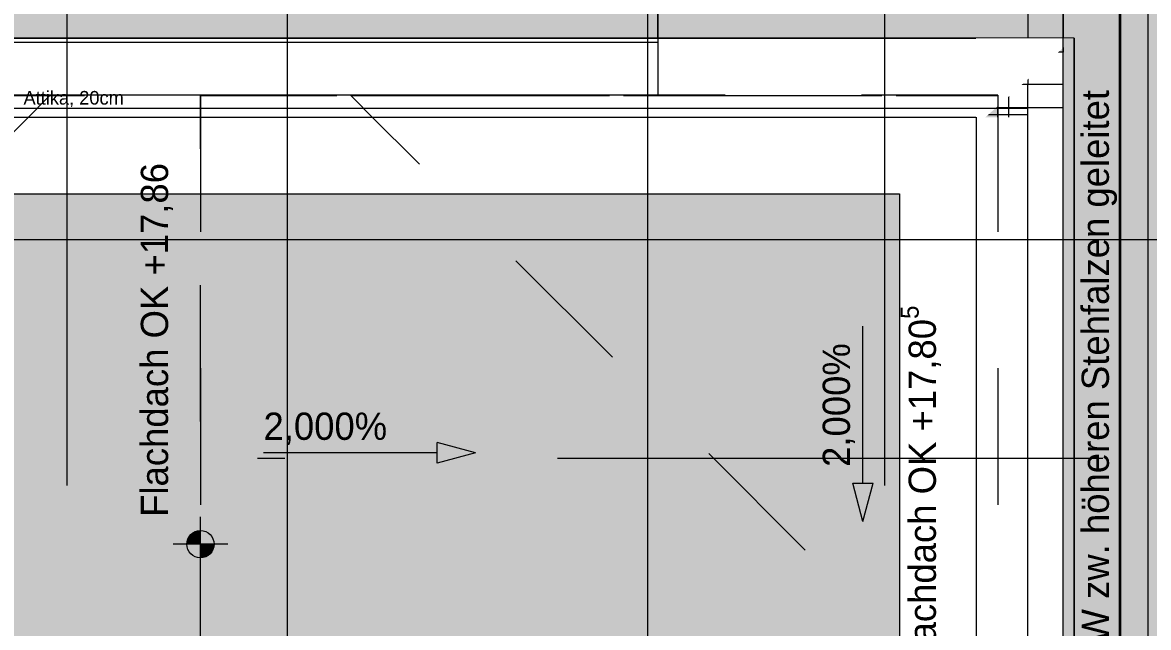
# Model space of a CAD drawing. Header units: metres. Extents: x -3 to 171, y -23 to 41.
# Drawn here: x 8.838 to 12.968, y -3.62 to -1.402 of the extents above; entities that cross this region are included whole.
import ezdxf

# ---------------------------------------------------------------- set-up
doc = ezdxf.new("R2010")
doc.units = ezdxf.units.M
doc.header["$MEASUREMENT"] = 0
doc.set_wipeout_variables(frame=1)
for name, pattern in [('Achse', [0.004, 0.002, -0.001, 0, -0.001]), ('Punkt 1_1', [0.075, 0.025, -0.05]), ('Schnittlinie', [0.006, 0.003, -0.0015, 0, -0.0015]), ('Untersicht', [0.001, 0.0005, -0.0005]), ('Wipeout_Contour', [1, 0, -1])]:
    doc.linetypes.add(name, pattern=pattern)
for name, color, linetype in [('6._Dach PP STG1_1_000 Achsraster', 7, 'Continuous'), ('6._Dach PP STG1_1_110 Wand Aussen', 7, 'Continuous'), ('6._Dach PP STG1_1_140 Brüstung', 7, 'Continuous'), ('6._Dach PP STG1_1_210 Decke', 7, 'Continuous'), ('6._Dach PP STG1_1_220 Bodenaufbau - Außen_ Gefälle', 7, 'Continuous'), ('6._Dach PP STG1_1_221 Bodenaufbau - Abdichtung', 7, 'Continuous'), ('6._Dach PP STG1_1_310 Dachkonstruktion massiv', 7, 'Continuous'), ('6._Dach PP STG1_1_320 Dachstuhl', 7, 'Continuous'), ('6._Dach PP STG1_1_325 Dachfenster', 7, 'Continuous'), ('6._Dach PP STG1_1_330 Dachaufbau', 7, 'Continuous'), ('6._Dach PP STG1_1_611 Entwässerung', 7, 'Continuous'), ('6._Dach PP STG1_1_851 Marker Schnitt', 7, 'Continuous'), ('6._Dach PP STG1_1_945 Einreichplan Beschriftung', 7, 'Continuous'), ('6._Dach PP STG1_1_950 Polierplan Bemaßung', 7, 'Continuous'), ('6._Dach PP STG1_1_955 Polierplan Beschriftung', 7, 'Continuous')]:
    doc.layers.add(name, color=color, linetype=linetype)
doc.styles.add('ERSTELLTER_STIL_2', font='')
doc.styles.get('ERSTELLTER_STIL_2').set_extended_font_data('Eurostile')

msp = doc.modelspace()

# ---------------------------------------------------------------- hatches: boundary and pattern name
at = {"layer": '6._Dach PP STG1_1_220 Bodenaufbau - Außen_ Gefälle', "linetype": 'Continuous', "lineweight": 0, "true_color": 0x323232}
h = msp.add_hatch(color=250, dxfattribs=at)
h.paths.add_polyline_path([(6.565, -4.5433), (0.1867, -4.5433), (0.2083, -10.4546), (6.43, -10.4546), (6.43, -14.87), (12.38, -14.87), (12.38, -10.4546), (18.8202, -10.4546), (18.8399, -4.5433), (12.4199, -4.5433), (12.415, -1.67), (6.565, -1.67)])
h.paths.add_polyline_path([(6.495, -7.395), (8.015, -7.395), (8.015, -7.605), (8.745, -7.605), (8.745, -6.215), (7.975, -6.215), (7.975, -5.885), (8.745, -5.885), (8.745, -3.865), (11.105, -3.865), (11.105, -6.245), (11.105, -7.605), (11.5565, -7.605), (11.5565, -8.955), (6.495, -8.955)], flags=0)
at = {"layer": '6._Dach PP STG1_1_950 Polierplan Bemaßung', "linetype": 'Continuous', "lineweight": 13, "true_color": 0x6c6cff}
for points in [[(10.4988, -2.9799), (10.3588, -2.9424), (10.3588, -3.0174)], [(11.9204, -3.2315), (11.9579, -3.0916), (11.8829, -3.0916)]]:
    msp.add_hatch(color=171, dxfattribs=at).paths.add_polyline_path(points)
at = {"layer": '6._Dach PP STG1_1_950 Polierplan Bemaßung', "linetype": 'Continuous', "lineweight": 0, "true_color": 0x000000}
for points in [[(9.4902, -3.3146), (9.4902, -3.2646), (9.4711, -3.2684), (9.4549, -3.2793), (9.444, -3.2955), (9.4402, -3.3146)], [(9.4902, -3.3146), (9.4902, -3.3646), (9.5094, -3.3608), (9.5256, -3.35), (9.5364, -3.3338), (9.5402, -3.3146)]]:
    msp.add_hatch(color=18, dxfattribs=at).paths.add_polyline_path(points)

# ---------------------------------------------------------------- linework, layer by layer
at = {"layer": '6._Dach PP STG1_1_110 Wand Aussen', "color": 8, "linetype": 'Untersicht', "lineweight": 13, "ltscale": 1000, "flags": 128}
for points in [[(12.525, -1.7149), (12.345, -1.7149)], [(12.345, -1.7149), (12.345, -4.5)], [(12.53, -1.7149), (12.525, -1.7149)], [(12.65, -1.7149), (12.53, -1.7149)], [(12.655, -1.7149), (12.65, -1.7149)], [(12.655, -4.5), (12.655, -1.7149)]]:
    msp.add_lwpolyline(points, dxfattribs=at)
at = {"layer": '6._Dach PP STG1_1_220 Bodenaufbau - Außen_ Gefälle', "color": 7, "linetype": 'Continuous', "lineweight": 13, "ltscale": 1000, "flags": 128}
msp.add_lwpolyline([(6.565, -4.5433), (0.1867, -4.5433), (0.2083, -10.4546), (6.43, -10.4546), (6.43, -14.87), (12.38, -14.87), (12.38, -10.4546), (18.8202, -10.4546), (18.8399, -4.5433), (12.4199, -4.5433), (12.415, -1.67), (6.565, -1.67)], close=True, dxfattribs=at)
at = {"layer": '6._Dach PP STG1_1_310 Dachkonstruktion massiv', "color": 7, "linetype": 'Continuous', "lineweight": 18, "ltscale": 1000, "flags": 128}
for points in [[(12.525, -0.5036), (12.525, -1.5482)], [(11.1683, -1.4755), (11.1683, -0.8351)], [(7.8083, -1.4755), (11.1683, -1.4755)], [(12.525, -1.5482), (6.635, -1.5482)], [(12.525, -1.7398), (12.525, -1.5482)], [(6.635, -1.7398), (12.525, -1.7398)]]:
    msp.add_lwpolyline(points, dxfattribs=at)
at = {"layer": '6._Dach PP STG1_1_611 Entwässerung', "color": 171, "linetype": 'Continuous', "lineweight": 13, "ltscale": 1000, "true_color": 0x6c6cff, "flags": 128}
for points in [[(12.8603, -0.6984), (12.8603, -4.1721)], [(12.8653, -0.6984), (12.8653, -4.1721)], [(12.9653, -0.6984), (12.9653, -4.1721)]]:
    msp.add_lwpolyline(points, dxfattribs=at)
at = {"layer": '6._Dach PP STG1_1_950 Polierplan Bemaßung', "color": 171, "linetype": 'Continuous', "lineweight": 13, "ltscale": 1000, "true_color": 0x6c6cff}
for p, q in [((11.9204, -3.0315), (11.9204, -2.5153)), ((10.3588, -3.0174), (10.3588, -2.9424)), ((10.4988, -2.9799), (10.3588, -2.9424)), ((10.2379, -2.9799), (9.7216, -2.9799)), ((10.3588, -2.9799), (10.2379, -2.9799)), ((10.4988, -2.9799), (10.3588, -3.0174)), ((11.9204, -3.0916), (11.9204, -3.0315)), ((11.8829, -3.0916), (11.9579, -3.0916)), ((11.9204, -3.2315), (11.8829, -3.0916)), ((11.9204, -3.2315), (11.9579, -3.0916))]:
    msp.add_line(p, q, dxfattribs=at)
at = {"layer": '6._Dach PP STG1_1_950 Polierplan Bemaßung', "color": 7, "linetype": 'Continuous', "lineweight": 13, "ltscale": 1000}
for p, q in [((9.4902, -3.4146), (9.4902, -3.2146)), ((9.5902, -3.3146), (9.3902, -3.3146))]:
    msp.add_line(p, q, dxfattribs=at)
msp.add_circle((9.4902, -3.3146), 0.05, dxfattribs=at)

# ---------------------------------------------------------------- texts
at = {"layer": '6._Dach PP STG1_1_950 Polierplan Bemaßung', "color": 171, "linetype": 'Continuous', "lineweight": 13, "true_color": 0x6c6cff, "insert": (11.8914, -3.0315), "char_height": 0.1, "attachment_point": 7, "rotation": 90, "style": 'ERSTELLTER_STIL_2'}
msp.add_mtext('\\A1;{\\pql;\\fEurostile|b0|i0|c0|p0;\\W1.000000;2,000\\fEurostile|b0|i0|c0|p0;\\W1.000000;%}', dxfattribs=at)
at = {"layer": '6._Dach PP STG1_1_950 Polierplan Bemaßung', "color": 171, "linetype": 'Continuous', "lineweight": 13, "true_color": 0x6c6cff, "insert": (9.7216, -2.9509), "char_height": 0.1, "attachment_point": 7, "style": 'ERSTELLTER_STIL_2'}
msp.add_mtext('\\A1;{\\pql;\\fEurostile|b0|i0|c0|p0;\\W1.000000;2,000\\fEurostile|b0|i0|c0|p0;\\W1.000000;%}', dxfattribs=at)
at = {"layer": '6._Dach PP STG1_1_955 Polierplan Beschriftung', "color": 7, "linetype": 'Continuous', "lineweight": 13, "insert": (12.8528, -3.7754), "char_height": 0.1, "attachment_point": 7, "rotation": 90, "style": 'ERSTELLTER_STIL_2'}
msp.add_mtext('\\A1;{\\pql;\\fEurostile|b0|i0|c0|p0;\\W1.000000;RW zw. höheren Stehfalzen geleitet}', dxfattribs=at)

# ---------------------------------------------------------------- next in the draw order: wipeouts: each hides what was drawn before it
at = {"color": 254, "linetype": 'Wipeout_Contour', "lineweight": 0, "ltscale": 38.68401}
msp.add_wipeout([(12.655, -1.5115), (6.325, -1.5115), (6.325, -1.5487), (12.655, -1.5487)], dxfattribs=at).dxf.layer = '6._Dach PP STG1_1_330 Dachaufbau'
at = {"color": 254, "linetype": 'Wipeout_Contour', "lineweight": 0, "ltscale": 38.75141}
msp.add_wipeout([(6.325, -1.6019), (6.325, -1.6285), (12.655, -1.6285), (12.655, -1.6019)], dxfattribs=at).dxf.layer = '6._Dach PP STG1_1_330 Dachaufbau'

# ---------------------------------------------------------------- next in the draw order: hatches: boundary and pattern name
at = {"layer": '6._Dach PP STG1_1_330 Dachaufbau', "linetype": 'Continuous', "lineweight": 0, "true_color": 0x000000}
h = msp.add_hatch(color=18, dxfattribs=at)
h.paths.add_polyline_path([(6.325, -0.3985), (6.325, -1.5115), (12.655, -1.5115), (12.655, -0.3985)])
h.paths.add_polyline_path([(7.8083, -1.2417), (7.8083, -0.7322), (11.1683, -0.7322), (11.1683, -1.2417)], flags=0)

# ---------------------------------------------------------------- next in the draw order: linework, layer by layer
at = {"layer": '6._Dach PP STG1_1_210 Decke', "color": 7, "linetype": 'Continuous', "lineweight": 13, "ltscale": 1000, "true_color": 0xf4f4f4, "flags": 128}
msp.add_lwpolyline([(6.525, -4.5), (0.1465, -4.5), (0.1685, -10.5128), (6.39, -10.5128), (6.39, -14.87), (12.42, -14.87), (12.42, -10.4946), (18.82, -10.4946), (18.84, -4.5), (12.455, -4.5), (12.455, -1.6283), (6.525, -1.6283)], close=True, dxfattribs=at)
at = {"layer": '6._Dach PP STG1_1_320 Dachstuhl', "color": 7, "linetype": 'Continuous', "lineweight": 18, "ltscale": 1000, "flags": 128}
msp.add_lwpolyline([(12.525, -1.63), (6.455, -1.63)], dxfattribs=at)
at = {"layer": '6._Dach PP STG1_1_330 Dachaufbau', "color": 7, "linetype": 'Continuous', "lineweight": 18, "ltscale": 1000, "flags": 128}
for points in [[(12.655, -0.3985), (12.655, -1.5115)], [(12.655, -1.5115), (6.325, -1.5115)], [(6.325, -1.6285), (12.655, -1.6285)]]:
    msp.add_lwpolyline(points, dxfattribs=at)

# ---------------------------------------------------------------- next in the draw order: wipeouts: each hides what was drawn before it
at = {"color": 254, "linetype": 'Wipeout_Contour', "lineweight": 0, "ltscale": 38.720084}
msp.add_wipeout([(6.325, -1.6019), (12.655, -1.6019), (12.655, -1.5487), (6.325, -1.5487)], dxfattribs=at).dxf.layer = '6._Dach PP STG1_1_330 Dachaufbau'

# ---------------------------------------------------------------- next in the draw order: linework, layer by layer
at = {"layer": '6._Dach PP STG1_1_320 Dachstuhl', "color": 7, "linetype": 'Continuous', "lineweight": 18, "ltscale": 1000, "flags": 128}
msp.add_lwpolyline([(12.525, -0.4827), (12.525, -1.63)], dxfattribs=at)
at = {"layer": '6._Dach PP STG1_1_330 Dachaufbau', "color": 7, "linetype": 'Continuous', "lineweight": 18, "ltscale": 1000, "flags": 128}
msp.add_lwpolyline([(12.655, -1.6285), (12.655, -1.6019), (12.655, -1.5487), (12.655, -1.5115)], dxfattribs=at)

# ---------------------------------------------------------------- next in the draw order: wipeouts: each hides what was drawn before it
at = {"color": 254, "linetype": 'Wipeout_Contour', "lineweight": 0, "ltscale": 36.798659}
msp.add_wipeout([(12.3352, -1.7802), (12.055, -2.03), (12.3352, -2.03)], dxfattribs=at).dxf.layer = '6._Dach PP STG1_1_140 Brüstung'

# ---------------------------------------------------------------- next in the draw order: wipeouts: each hides what was drawn before it
at = {"color": 254, "linetype": 'Wipeout_Contour', "lineweight": 0, "ltscale": 49.225816}
msp.add_wipeout([(12.055, -2.03), (12.3352, -1.7802), (12.3352, -1.7498), (12.055, -1.7498)], dxfattribs=at).dxf.layer = '6._Dach PP STG1_1_140 Brüstung'

# ---------------------------------------------------------------- next in the draw order: wipeouts: each hides what was drawn before it
at = {"color": 254, "linetype": 'Wipeout_Contour', "lineweight": 0, "ltscale": 38.93644}
msp.add_wipeout([(6.925, -2.03), (12.055, -2.03), (12.055, -1.7498), (6.925, -1.7498)], dxfattribs=at).dxf.layer = '6._Dach PP STG1_1_140 Brüstung'

# ---------------------------------------------------------------- next in the draw order: linework, layer by layer
at = {"layer": '6._Dach PP STG1_1_140 Brüstung', "color": 7, "linetype": 'Continuous', "lineweight": 18, "ltscale": 1000, "flags": 128}
msp.add_lwpolyline([(6.925, -2.03), (12.055, -2.03)], dxfattribs=at)

# ---------------------------------------------------------------- next in the draw order: texts
at = {"layer": '6._Dach PP STG1_1_950 Polierplan Bemaßung', "color": 7, "linetype": 'Continuous', "lineweight": 13, "insert": (9.3902, -3.2146), "char_height": 0.1, "width": 1.38245, "attachment_point": 7, "rotation": 90, "style": 'ERSTELLTER_STIL_2'}
msp.add_mtext('\\A1;{\\pql;\\fEurostile|b0|i0|c0|p0;\\W1.000000;Flachdach OK +17,86}', dxfattribs=at)

# ---------------------------------------------------------------- next in the draw order: wipeouts: each hides what was drawn before it
at = {"color": 254, "linetype": 'Wipeout_Contour', "lineweight": 0, "ltscale": 38.724462}
msp.add_wipeout([(6.6448, -1.7498), (12.3352, -1.7498), (12.3352, -1.4598), (6.6448, -1.4598)], dxfattribs=at).dxf.layer = '6._Dach PP STG1_1_140 Brüstung'

# ---------------------------------------------------------------- next in the draw order: linework, layer by layer
at = {"layer": '6._Dach PP STG1_1_140 Brüstung', "color": 7, "linetype": 'Continuous', "lineweight": 18, "ltscale": 1000}
for p, q in [((6.6448, -1.7498), (12.3352, -1.7498)), ((12.3352, -1.7498), (12.3352, -1.7802))]:
    msp.add_line(p, q, dxfattribs=at)
at = {"layer": '6._Dach PP STG1_1_221 Bodenaufbau - Abdichtung', "color": 171, "linetype": 'Untersicht', "lineweight": 13, "ltscale": 1000, "true_color": 0x6c6cff, "flags": 128}
for points in [[(8.9397, -1.6686), (6.565, -1.6686)], [(6.565, -1.67), (9.4903, -1.67)], [(8.9383, -1.67), (6.565, -4.0433)], [(6.565, -1.67), (8.9383, -1.67)], [(8.9383, -1.67), (8.9393, -1.669), (8.9397, -1.6686)], [(9.4902, -3.865), (9.4903, -1.67)], [(9.4903, -1.67), (9.4902, -3.865)], [(10.0421, -1.67), (10.0411, -1.669), (10.0407, -1.6686)]]:
    msp.add_lwpolyline(points, dxfattribs=at)
at = {"layer": '6._Dach PP STG1_1_325 Dachfenster', "color": 7, "linetype": 'Continuous', "lineweight": 13, "ltscale": 1000, "true_color": 0xf4f4f4, "flags": 128}
msp.add_lwpolyline([(7.8083, -1.6671), (11.1683, -1.6671)], dxfattribs=at)

# ---------------------------------------------------------------- next in the draw order: texts
at = {"layer": '6._Dach PP STG1_1_945 Einreichplan Beschriftung', "color": 7, "linetype": 'Continuous', "lineweight": 13, "insert": (8.8413, -1.6533), "char_height": 0.05, "attachment_point": 1, "style": 'ERSTELLTER_STIL_2'}
msp.add_mtext('\\A1;{\\pql;\\fEurostile|b0|i0|c0|p0;\\W1.000000;Attika, 20cm}', dxfattribs=at)

# ---------------------------------------------------------------- next in the draw order: wipeouts: each hides what was drawn before it
at = {"color": 254, "linetype": 'Wipeout_Contour', "lineweight": 0, "ltscale": 26.370895}
msp.add_wipeout([(6.2852, -1.4598), (12.6948, -1.4598), (6.2852, -1.4596)], dxfattribs=at).dxf.layer = '6._Dach PP STG1_1_140 Brüstung'
at = {"color": 254, "linetype": 'Wipeout_Contour', "lineweight": 0, "ltscale": 50.733945}
msp.add_wipeout([(12.055, -2.03), (12.055, -4.3832), (12.3352, -4.3832), (12.3352, -2.03)], dxfattribs=at).dxf.layer = '6._Dach PP STG1_1_140 Brüstung'

# ---------------------------------------------------------------- next in the draw order: linework, layer by layer
at = {"layer": '6._Dach PP STG1_1_000 Achsraster', "color": 5, "linetype": 'Achse', "lineweight": 0, "ltscale": 1000}
for p, q in [((9, 3), (9, -22.5231)), ((12, 3), (12, -22.5231))]:
    msp.add_line(p, q, dxfattribs=at)
at = {"layer": '6._Dach PP STG1_1_140 Brüstung', "color": 7, "linetype": 'Continuous', "lineweight": 18, "ltscale": 1000}
for p in [(6.2852, -1.4598), (12.6948, -1.4598)]:
    msp.add_line(p, (12.6948, -1.4598), dxfattribs=at)
at = {"layer": '6._Dach PP STG1_1_140 Brüstung', "color": 7, "linetype": 'Continuous', "lineweight": 18, "ltscale": 1000, "flags": 128}
for points in [[(12.695, -1.4596), (6.2852, -1.4596)], [(12.055, -2.03), (12.055, -4.3832)]]:
    msp.add_lwpolyline(points, dxfattribs=at)
at = {"layer": '6._Dach PP STG1_1_325 Dachfenster', "color": 7, "linetype": 'Continuous', "lineweight": 13, "ltscale": 1000, "true_color": 0xf4f4f4, "flags": 128}
for points in [[(11.1683, -1.3451), (11.1683, -1.4754)], [(11.1683, -1.4754), (7.8083, -1.4754)], [(11.1683, -1.4755), (7.8083, -1.4755)], [(11.1683, -1.4755), (11.1683, -1.6671)]]:
    msp.add_lwpolyline(points, dxfattribs=at)
at = {"layer": '6._Dach PP STG1_1_851 Marker Schnitt', "color": 7, "linetype": 'Schnittlinie', "lineweight": 13, "ltscale": 1000}
for p, q in [((9.8079, 4.805), (9.8079, -11.7)), ((11.13, 4.805), (11.13, -5.7741))]:
    msp.add_line(p, q, dxfattribs=at)

# ---------------------------------------------------------------- next in the draw order: texts
at = {"layer": '6._Dach PP STG1_1_950 Polierplan Bemaßung', "color": 7, "linetype": 'Continuous', "lineweight": 13, "insert": (12.2173, -3.7863), "char_height": 0.1, "attachment_point": 7, "rotation": 90, "style": 'ERSTELLTER_STIL_2'}
msp.add_mtext('\\A1;{\\pql;\\fEurostile|b0|i0|c0|p0;\\W1.000000;Flachdach OK +17,80\\fEurostile|b0|i0|c0|p0;\\W1.000000;\\A1{\\H.66x;\\S5^  ;}}', dxfattribs=at)

# ---------------------------------------------------------------- next in the draw order: wipeouts: each hides what was drawn before it
at = {"color": 254, "linetype": 'Wipeout_Contour', "lineweight": 0, "ltscale": 37.865159}
msp.add_wipeout([(12.3352, -1.7802), (12.3694, -1.7498), (12.3352, -1.7498)], dxfattribs=at).dxf.layer = '6._Dach PP STG1_1_140 Brüstung'

# ---------------------------------------------------------------- next in the draw order: wipeouts: each hides what was drawn before it
at = {"color": 254, "linetype": 'Wipeout_Contour', "lineweight": 0, "ltscale": 51.085889}
msp.add_wipeout([(12.3352, -1.7498), (12.3694, -1.7498), (12.6948, -1.4598), (12.3352, -1.4598)], dxfattribs=at).dxf.layer = '6._Dach PP STG1_1_140 Brüstung'

# ---------------------------------------------------------------- next in the draw order: linework, layer by layer
at = {"layer": '6._Dach PP STG1_1_221 Bodenaufbau - Abdichtung', "color": 171, "linetype": 'Untersicht', "lineweight": 13, "ltscale": 1000, "true_color": 0x6c6cff, "flags": 128}
for points in [[(9.4903, -1.67), (12.415, -1.67)], [(12.4154, -1.6686), (10.0407, -1.6686)], [(10.0421, -1.67), (12.4154, -1.67)], [(12.4154, -1.6686), (12.4154, -1.67)]]:
    msp.add_lwpolyline(points, dxfattribs=at)

# ---------------------------------------------------------------- next in the draw order: wipeouts: each hides what was drawn before it
at = {"color": 254, "linetype": 'Wipeout_Contour', "lineweight": 0, "ltscale": 64.72764}
msp.add_wipeout([(12.3694, -1.7498), (12.3352, -1.7802), (12.3352, -4.3832), (12.6948, -4.3832), (12.6948, -1.7498)], dxfattribs=at).dxf.layer = '6._Dach PP STG1_1_140 Brüstung'

# ---------------------------------------------------------------- next in the draw order: linework, layer by layer
at = {"layer": '6._Dach PP STG1_1_140 Brüstung', "color": 7, "linetype": 'Continuous', "lineweight": 18, "ltscale": 1000}
for p, q in [((12.3352, -1.7498), (12.3352, -1.7802)), ((12.3352, -1.7802), (12.3352, -4.3832))]:
    msp.add_line(p, q, dxfattribs=at)
at = {"layer": '6._Dach PP STG1_1_221 Bodenaufbau - Abdichtung', "color": 171, "linetype": 'Untersicht', "lineweight": 13, "ltscale": 1000, "true_color": 0x6c6cff, "flags": 128}
for points in [[(12.4154, -4.0433), (10.0421, -1.67)], [(12.415, -1.67), (12.415, -4.5433)], [(12.4154, -1.67), (12.4154, -4.0433)]]:
    msp.add_lwpolyline(points, dxfattribs=at)
at = {"layer": '6._Dach PP STG1_1_330 Dachaufbau', "color": 7, "linetype": 'Continuous', "lineweight": 18, "ltscale": 1000, "flags": 128}
msp.add_lwpolyline([(12.655, -4.5), (12.655, -0.7353)], dxfattribs=at)

# ---------------------------------------------------------------- next in the draw order: wipeouts: each hides what was drawn before it
at = {"color": 254, "linetype": 'Wipeout_Contour', "lineweight": 0, "ltscale": 39.367528}
msp.add_wipeout([(12.6948, -1.4598), (12.6948, -4.3832), (12.695, -1.4598)], dxfattribs=at).dxf.layer = '6._Dach PP STG1_1_140 Brüstung'

# ---------------------------------------------------------------- next in the draw order: hatches: boundary and pattern name
at = {"layer": '6._Dach PP STG1_1_330 Dachaufbau', "linetype": 'Continuous', "lineweight": 0, "true_color": 0x000000}
h = msp.add_hatch(color=18, dxfattribs=at)
h.paths.add_polyline_path([(18.84, -4.5), (18.8399, -4.5433), (18.8397, -4.6), (18.9704, -4.6), (18.986, 0.07), (17.955, 0.07), (17.955, -0.7715), (16.205, -0.7715), (16.205, 0.07), (15.195, 0.07), (15.195, -0.4), (15.505, -0.4), (15.505, -0.7353), (12.655, -0.7353), (12.655, -4.5)])
h.paths.add_polyline_path([(17.93, -3.7987), (16.23, -3.7987), (16.23, -2.1975), (17.93, -2.1975)], flags=0)
h.paths.add_polyline_path([(14.9919, -2.1975), (14.9919, -3.7987), (13.2919, -3.7987), (13.2919, -2.1975)], flags=0)

# ---------------------------------------------------------------- next in the draw order: linework, layer by layer
at = {"layer": '6._Dach PP STG1_1_000 Achsraster', "color": 5, "linetype": 'Achse', "lineweight": 0, "ltscale": 1000}
msp.add_line((-1.5, -3), (21, -3), dxfattribs=at)
at = {"layer": '6._Dach PP STG1_1_140 Brüstung', "color": 7, "linetype": 'Continuous', "lineweight": 18, "ltscale": 1000}
for q in [(12.6948, -1.4598), (12.6948, -4.3832)]:
    msp.add_line((12.6948, -1.4598), q, dxfattribs=at)
at = {"layer": '6._Dach PP STG1_1_140 Brüstung', "color": 7, "linetype": 'Continuous', "lineweight": 18, "ltscale": 1000, "flags": 128}
msp.add_lwpolyline([(12.695, -4.3832), (12.695, -1.4598)], dxfattribs=at)
at = {"layer": '6._Dach PP STG1_1_611 Entwässerung', "color": 5, "linetype": 'Continuous', "lineweight": 13, "ltscale": 1000, "flags": 128}
msp.add_lwpolyline([(1.085, -10.5), (6.39, -10.5), (6.39, -14.87), (12.42, -14.87), (12.42, -10.5), (18.82, -10.5), (18.84, -4.5), (12.525, -4.5), (12.525, -1.7177), (6.455, -1.7177), (6.455, -4.5), (1.085, -4.5)], close=True, dxfattribs=at)
at = {"layer": '6._Dach PP STG1_1_950 Polierplan Bemaßung', "color": 3, "linetype": 'Punkt 1_1', "lineweight": 0, "ltscale": 1000}
msp.add_line((2.0528, -2.1975), (22.9775, -2.1975), dxfattribs=at)

doc.saveas('drawing.dxf')
